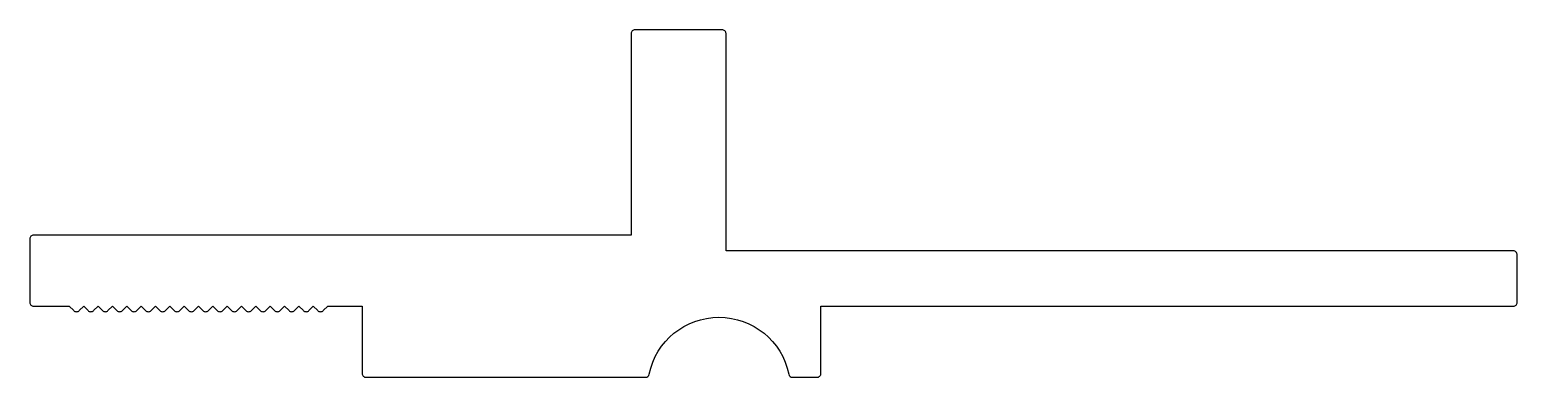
# Model space of a CAD drawing. Extents: x 216.4 to 310.4, y 301.4 to 323.4.
import ezdxf

# ---------------------------------------------------------------- set-up
doc = ezdxf.new("R2010")
doc.units = 0
doc.layers.get('0').update_dxf_attribs({"linetype": 'CONTINUOUS'})

msp = doc.modelspace()

# ---------------------------------------------------------------- linework, layer by layer
msp.add_lwpolyline([(231.362, 305.67), (231.639, 305.947), (231.916, 305.67, 0.414214), (232.269, 305.67), (232.546, 305.947), (232.823, 305.67, 0.414214), (233.176, 305.67), (233.453, 305.947), (233.73, 305.67, 0.414214), (234.084, 305.67), (234.36, 305.947), (234.637, 305.67, 0.414214), (234.991, 305.67), (235.267, 305.947), (237.44, 305.947), (237.44, 301.697, 0.414214), (237.69, 301.447), (255.34, 301.447, 0.356394), (255.585, 301.647, -0.816497), (264.403, 301.647, 0.356394), (264.648, 301.447), (266.19, 301.447, 0.414214), (266.44, 301.697), (266.44, 305.947), (310.19, 305.947, 0.414214), (310.44, 306.197), (310.44, 309.197, 0.414214), (310.19, 309.447), (260.44, 309.447), (260.44, 323.197, 0.414214), (260.19, 323.447), (254.69, 323.447, 0.414214), (254.44, 323.197), (254.44, 310.447), (216.69, 310.447, 0.414214), (216.44, 310.197), (216.44, 306.197, 0.414214), (216.69, 305.947), (218.94, 305.947), (219.216, 305.67, 0.414214), (219.57, 305.67), (219.847, 305.947), (220.123, 305.67, 0.414214), (220.477, 305.67), (220.754, 305.947), (221.031, 305.67, 0.414214), (221.384, 305.67), (221.661, 305.947), (221.938, 305.67, 0.414214), (222.291, 305.67), (222.568, 305.947), (222.845, 305.67, 0.414214), (223.198, 305.67), (223.475, 305.947), (223.752, 305.67, 0.414214), (224.105, 305.67), (224.382, 305.947), (224.659, 305.67, 0.414214), (225.013, 305.67), (225.289, 305.947), (225.566, 305.67, 0.414214), (225.92, 305.67), (226.196, 305.947), (226.473, 305.67, 0.414214), (226.827, 305.67), (227.104, 305.947), (227.38, 305.67, 0.414214), (227.734, 305.67), (228.011, 305.947), (228.287, 305.67, 0.414214), (228.641, 305.67), (228.918, 305.947), (229.195, 305.67, 0.414214), (229.548, 305.67), (229.825, 305.947), (230.102, 305.67, 0.414214), (230.455, 305.67), (230.732, 305.947), (231.009, 305.67, 0.414214)], format="xyb", close=True)

doc.saveas('drawing.dxf')
